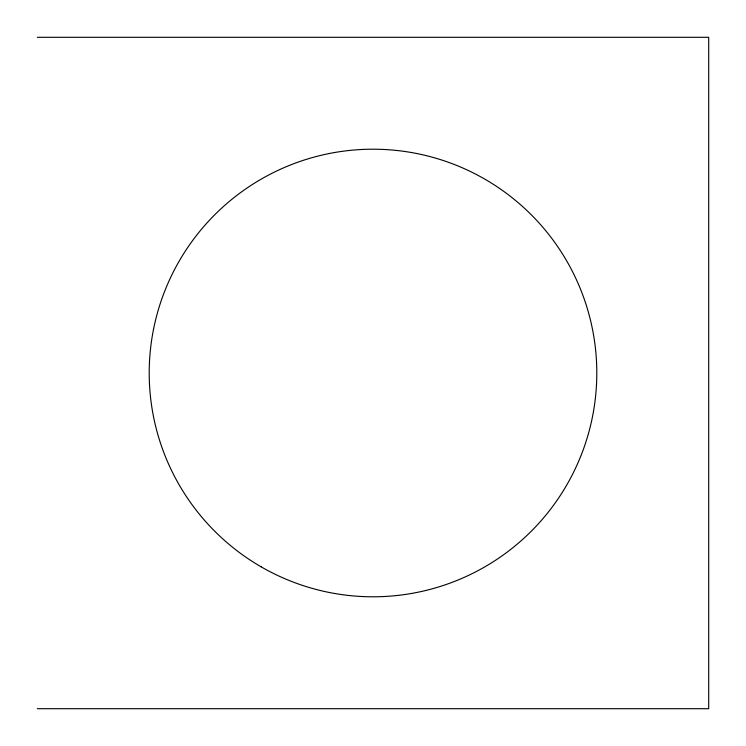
<?xml version="1.0" encoding="UTF-8"?>
<svg xmlns="http://www.w3.org/2000/svg" width="746" height="746" viewBox="0 0 746 746"><rect width="100%" height="100%" fill="white"/><g stroke="black" fill="none" stroke-linecap="round" stroke-linejoin="round"><path stroke-width="1.12" d="M37.3 37.3L708.7 37.3L708.7 708.7L37.3 708.7M261.1 566.811A223.8 223.8 0 0 0 596.8 373A223.8 223.8 0 0 0 261.1 179.189A223.8 223.8 0 0 0 261.1 566.811"/></g></svg>
